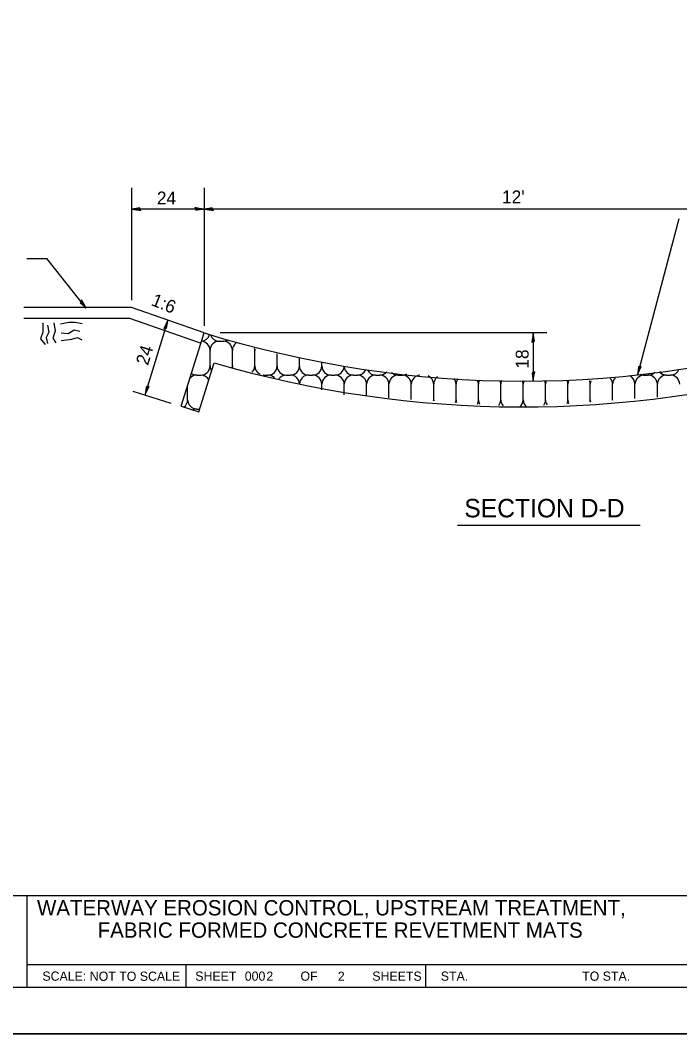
# Model space of a CAD drawing. Extents: x 0 to 2.83, y -0.09 to 1.83.
# Drawn here: x 1.725 to 2.321, y 0 to 0.917 of the extents above; entities that cross this region are included whole.
import ezdxf

# ---------------------------------------------------------------- set-up
doc = ezdxf.new("R2010")
doc.units = 0
for name, color, linetype in [('RD_Pr_Roadway_Dimensions', 7, 'Continuous'), ('RD_Pr_Roadway_Notes', 7, 'Continuous'), ('SH_General_Details', 7, 'Continuous'), ('SH_Printer_Plotting_Border', 7, 'Continuous')]:
    doc.layers.add(name, color=color, linetype=linetype)

msp = doc.modelspace()

# ---------------------------------------------------------------- linework, layer by layer
at = {"layer": 'RD_Pr_Roadway_Dimensions'}
for p, q in [((1.82595, 0.76515), (1.82595, 0.66344)), ((1.89147, 0.76515), (1.89147, 0.64018)), ((1.89147, 0.74591), (1.82595, 0.74591)), ((2.46372, 0.74591), (1.89147, 0.74591)), ((1.85871, 0.64543), (1.838, 0.57768)), ((2.20131, 0.63394), (1.90584, 0.63394)), ((2.18895, 0.63394), (2.18895, 0.59033)), ((1.82706, 0.58109), (1.86131, 0.57043))]:
    msp.add_line(p, q, dxfattribs=at)
for points in [[(1.8336, 0.7458), (1.83335, 0.74694), (1.83011, 0.74645), (1.82595, 0.74591), (1.83039, 0.7453), (1.83429, 0.74462), (1.8336, 0.7458), (1.83326, 0.74655), (1.82875, 0.7459), (1.83368, 0.74504), (1.83295, 0.74601), (1.83088, 0.74588), (1.83288, 0.74558)], [(1.88382, 0.74602), (1.88408, 0.74488), (1.88731, 0.74537), (1.89147, 0.74591), (1.88703, 0.74652), (1.88314, 0.7472), (1.88382, 0.74602), (1.88416, 0.74527), (1.88868, 0.74592), (1.88374, 0.74678), (1.88447, 0.74581), (1.88655, 0.74594), (1.88455, 0.74625)], [(1.89913, 0.7458), (1.89887, 0.74694), (1.89563, 0.74645), (1.89147, 0.74591), (1.89592, 0.7453), (1.89981, 0.74462), (1.89913, 0.7458), (1.89878, 0.74655), (1.89427, 0.7459), (1.8992, 0.74504), (1.89848, 0.74601), (1.8964, 0.74588), (1.8984, 0.74558)], [(1.85637, 0.63815), (1.85753, 0.63806), (1.85801, 0.6413), (1.85871, 0.64543), (1.85683, 0.64136), (1.85504, 0.63784), (1.85637, 0.63815), (1.85719, 0.63826), (1.85789, 0.64276), (1.85562, 0.6383), (1.85676, 0.63871), (1.85724, 0.64073), (1.85637, 0.63891)], [(2.18884, 0.62629), (2.18998, 0.62654), (2.18949, 0.62978), (2.18895, 0.63394), (2.18834, 0.6295), (2.18765, 0.62561), (2.18884, 0.62629), (2.18959, 0.62663), (2.18894, 0.63114), (2.18807, 0.62621), (2.18905, 0.62694), (2.18891, 0.62901), (2.18861, 0.62702)], [(2.18906, 0.59798), (2.18792, 0.59772), (2.18841, 0.59449), (2.18895, 0.59033), (2.18956, 0.59477), (2.19024, 0.59866), (2.18906, 0.59798), (2.1883, 0.59764), (2.18895, 0.59312), (2.18982, 0.59806), (2.18885, 0.59733), (2.18898, 0.59526), (2.18928, 0.59725)], [(1.84034, 0.58497), (1.83918, 0.58506), (1.8387, 0.58182), (1.838, 0.57768), (1.83988, 0.58175), (1.84167, 0.58528), (1.84034, 0.58497), (1.83952, 0.58486), (1.83882, 0.58035), (1.84109, 0.58482), (1.83995, 0.58441), (1.83947, 0.58239), (1.84034, 0.58421)]]:
    msp.add_lwpolyline(points, dxfattribs=at)
at = {"layer": 'RD_Pr_Roadway_Notes'}
for p, q in [((2.32058, 0.73694), (2.28311, 0.59591)), ((1.73121, 0.7011), (1.7494, 0.7011)), ((1.78488, 0.65638), (1.7494, 0.7011)), ((2.12062, 0.45999), (2.28561, 0.45999))]:
    msp.add_line(p, q, dxfattribs=at)
for points in [[(1.78021, 0.66244), (1.77947, 0.66153), (1.78187, 0.6593), (1.78488, 0.65638), (1.7826, 0.66023), (1.78071, 0.66371), (1.78021, 0.66244), (1.77983, 0.6617), (1.78315, 0.65857), (1.78076, 0.66297), (1.78045, 0.6618), (1.78184, 0.66026), (1.78084, 0.66201)], [(2.28518, 0.60328), (2.28401, 0.60332), (2.28366, 0.60007), (2.28311, 0.59591), (2.28484, 0.60005), (2.2865, 0.60363), (2.28518, 0.60328), (2.28436, 0.60314), (2.28383, 0.59861), (2.28594, 0.60316), (2.28481, 0.6027), (2.28441, 0.60067), (2.28521, 0.60252)]]:
    msp.add_lwpolyline(points, dxfattribs=at)
at = {"layer": 'SH_General_Details'}
for p, q in [((1.82595, 0.65693), (1.72853, 0.65693)), ((1.89147, 0.63394), (1.82595, 0.65693)), ((1.82426, 0.64693), (1.72853, 0.64693)), ((1.88817, 0.62451), (1.82426, 0.64693)), ((1.87081, 0.56748), (1.89147, 0.63394)), ((1.90512, 0.62641), (1.90867, 0.62641)), ((1.90512, 0.62641), (1.90867, 0.62641)), ((1.89678, 0.60406), (1.89678, 0.61808)), ((1.89678, 0.60406), (1.89678, 0.61808)), ((1.89678, 0.60406), (1.89678, 0.61808)), ((1.917, 0.60406), (1.917, 0.61808)), ((1.917, 0.60406), (1.917, 0.61808)), ((1.917, 0.60406), (1.917, 0.61808)), ((1.93722, 0.60406), (1.93722, 0.61808)), ((1.93722, 0.60406), (1.93722, 0.61808)), ((1.93722, 0.60406), (1.93722, 0.61808)), ((1.95743, 0.60406), (1.95743, 0.61491)), ((1.95743, 0.60406), (1.95743, 0.61491)), ((1.95743, 0.60406), (1.95743, 0.61491)), ((1.88672, 0.56253), (1.9005, 0.60684)), ((1.97765, 0.60406), (1.97765, 0.61104)), ((1.97765, 0.60406), (1.97765, 0.61104)), ((1.97765, 0.60406), (1.97765, 0.61104)), ((1.99787, 0.60406), (1.99787, 0.60716)), ((1.99787, 0.60406), (1.99787, 0.60716)), ((1.99787, 0.60406), (1.99787, 0.60716)), ((1.8849, 0.59573), (1.88845, 0.59573)), ((1.8849, 0.59573), (1.88845, 0.59573)), ((1.8849, 0.59573), (1.88845, 0.59573)), ((1.94555, 0.59573), (1.9491, 0.59573)), ((1.94555, 0.59573), (1.9491, 0.59573)), ((1.96577, 0.59573), (1.96932, 0.59573)), ((1.96577, 0.59573), (1.96932, 0.59573)), ((1.96577, 0.59573), (1.96932, 0.59573)), ((1.98598, 0.59573), (1.98953, 0.59573)), ((1.98598, 0.59573), (1.98953, 0.59573)), ((1.99787, 0.58254), (1.99787, 0.58739)), ((1.99787, 0.58254), (1.99787, 0.58739)), ((2.0062, 0.59573), (2.00975, 0.59573)), ((2.0062, 0.59573), (2.00975, 0.59573)), ((2.0062, 0.59573), (2.00975, 0.59573)), ((2.01808, 0.57794), (2.01808, 0.58739)), ((2.01808, 0.57794), (2.01808, 0.58739)), ((2.02642, 0.59573), (2.02997, 0.59573)), ((2.02642, 0.59573), (2.02997, 0.59573)), ((2.0383, 0.57653), (2.0383, 0.58739)), ((2.0383, 0.57653), (2.0383, 0.58739)), ((2.04663, 0.59573), (2.05018, 0.59573)), ((2.04663, 0.59573), (2.05018, 0.59573)), ((2.04663, 0.59573), (2.05018, 0.59573)), ((2.05852, 0.57512), (2.05852, 0.58739)), ((2.05852, 0.57512), (2.05852, 0.58739)), ((2.06685, 0.59573), (2.0704, 0.59573)), ((2.06685, 0.59573), (2.0704, 0.59573)), ((2.07873, 0.57371), (2.07873, 0.58739)), ((2.07873, 0.57371), (2.07873, 0.58739)), ((2.09895, 0.57338), (2.09895, 0.58739)), ((2.09895, 0.57338), (2.09895, 0.58739)), ((2.11917, 0.57338), (2.11917, 0.58739)), ((2.11917, 0.57338), (2.11917, 0.58739)), ((2.13938, 0.57338), (2.13938, 0.58739)), ((2.13938, 0.57338), (2.13938, 0.58739)), ((2.1596, 0.57338), (2.1596, 0.58739)), ((2.1596, 0.57338), (2.1596, 0.58739)), ((2.17982, 0.57338), (2.17982, 0.58739)), ((2.17982, 0.57338), (2.17982, 0.58739)), ((2.20003, 0.57338), (2.20003, 0.58739)), ((2.20003, 0.57338), (2.20003, 0.58739)), ((2.22025, 0.57338), (2.22025, 0.58739)), ((2.22025, 0.57338), (2.22025, 0.58739)), ((2.24047, 0.57338), (2.24047, 0.58739)), ((2.24047, 0.57338), (2.24047, 0.58739)), ((2.26068, 0.57338), (2.26068, 0.58739)), ((2.26068, 0.57338), (2.26068, 0.58739)), ((2.2809, 0.57444), (2.2809, 0.58739)), ((2.2809, 0.57444), (2.2809, 0.58739)), ((2.28923, 0.59573), (2.29278, 0.59573)), ((2.28923, 0.59573), (2.29278, 0.59573)), ((2.28923, 0.59573), (2.29278, 0.59573)), ((2.30112, 0.57589), (2.30112, 0.58739)), ((2.30112, 0.57589), (2.30112, 0.58739)), ((2.30945, 0.59573), (2.313, 0.59573)), ((2.30945, 0.59573), (2.313, 0.59573)), ((1.87657, 0.57338), (1.87657, 0.586)), ((1.87657, 0.57338), (1.87657, 0.586)), ((1.87081, 0.56748), (1.88672, 0.56253)), ((1.8849, 0.56504), (1.8875, 0.56504)), ((1.8849, 0.56504), (1.8875, 0.56504)), ((0.16666, 0.125), (2.79166, 0.125)), ((1.73118, 0.125), (1.73118, 0.04167)), ((1.73118, 0.0625), (2.37285, 0.0625)), ((1.87499, 0.0625), (1.87499, 0.04167)), ((2.09166, 0.0625), (2.09166, 0.04167)), ((2.83333, 0), (-0.00001, 0))]:
    msp.add_line(p, q, dxfattribs=at)
msp.add_lwpolyline([(0.16666, 1.79167), (2.79166, 1.79167), (2.79166, 0.04167), (0.16666, 0.04167)], close=True, dxfattribs=at)
for points in [[(1.74564, 0.64302), (1.74564, 0.63449), (1.7435, 0.62862), (1.74777, 0.62329)], [(1.75577, 0.64302), (1.75683, 0.63555), (1.7547, 0.62915), (1.75737, 0.62489)], [(1.76163, 0.64195), (1.7691, 0.64355), (1.77496, 0.64355), (1.78136, 0.64248)], [(1.7499, 0.64088), (1.75097, 0.63449), (1.74884, 0.62969), (1.7499, 0.62435)], [(1.76217, 0.63395), (1.76857, 0.63342), (1.7739, 0.63662), (1.77923, 0.63555)], [(1.76217, 0.62702), (1.77176, 0.62809), (1.7771, 0.62969), (1.78083, 0.62755)]]:
    msp.add_lwpolyline(points, dxfattribs=at)
for centre, radius, start, end in [((2.17887, 1.55807), 0.96779, 252.72472, 287.31483), ((1.88845, 0.61808), 0.00833, 0, 85.35223), ((1.88845, 0.63474), 0.00833, 274.76844, 343.54495), ((1.90512, 0.61808), 0.00833, 90, 180), ((1.90512, 0.63474), 0.00833, 198.16116, 270), ((1.90867, 0.63474), 0.00833, 270, 297.47925), ((1.90867, 0.61808), 0.00833, 0, 90), ((1.92533, 0.61808), 0.00833, 125.58708, 180), ((1.92888, 0.61808), 0.00833, 0, 10.95947), ((1.94555, 0.61808), 0.00833, 169.66948, 180), ((2.17887, 1.55807), 0.99112, 253.68822, 285.96516), ((1.8849, 0.60406), 0.00833, 234.58649, 270), ((1.88845, 0.60406), 0.00833, 270, 360), ((1.90512, 0.60406), 0.00833, 180, 213.82534), ((1.90867, 0.60406), 0.00833, 350.95274, 360), ((1.92533, 0.60406), 0.00833, 180, 189.42302), ((1.92888, 0.60406), 0.00833, 315.92494, 360), ((1.94555, 0.60406), 0.00833, 180, 246.1329), ((1.9491, 0.60406), 0.00833, 270, 360), ((1.96577, 0.60406), 0.00833, 180, 270), ((1.96932, 0.60406), 0.00833, 270, 360), ((1.98598, 0.60406), 0.00833, 180, 270), ((1.98953, 0.60406), 0.00833, 270, 360), ((2.0062, 0.60406), 0.00833, 180, 270), ((2.00975, 0.60406), 0.00833, 270, 354.74962), ((2.02642, 0.60406), 0.00833, 185.34454, 270), ((2.02997, 0.60406), 0.00833, 270, 334.40418), ((2.04663, 0.60406), 0.00833, 206.86994, 270), ((2.05018, 0.60406), 0.00833, 270, 319.24403), ((2.06685, 0.60406), 0.00833, 224.78055, 270), ((2.0704, 0.60406), 0.00833, 270, 300.32423), ((2.28923, 0.60406), 0.00833, 246.18859, 270), ((2.29278, 0.60406), 0.00833, 270, 315.78136), ((2.30945, 0.60406), 0.00833, 218.79452, 270), ((2.313, 0.60406), 0.00833, 270, 341.09771), ((1.8849, 0.58739), 0.00833, 90, 137.57967), ((1.88845, 0.58739), 0.00833, 29.26173, 90), ((1.94555, 0.60406), 0.00833, 265.83794, 270), ((1.94555, 0.58739), 0.00833, 90, 93.19734), ((1.9491, 0.58739), 0.00833, 44.42109, 90), ((1.96577, 0.58739), 0.00833, 90, 144.41063), ((1.96932, 0.58739), 0.00833, 1.32573, 90), ((1.98598, 0.58739), 0.00833, 90, 178.68189), ((1.98953, 0.58739), 0.00833, 0, 90), ((2.0062, 0.58739), 0.00833, 90, 180), ((2.00975, 0.58739), 0.00833, 0, 90), ((2.02642, 0.58739), 0.00833, 90, 180), ((2.02997, 0.58739), 0.00833, 0, 90), ((2.04663, 0.58739), 0.00833, 90, 180), ((2.05018, 0.58739), 0.00833, 0, 90), ((2.06685, 0.58739), 0.00833, 90, 180), ((2.0704, 0.58739), 0.00833, 0, 90), ((2.08707, 0.58739), 0.00833, 93.53862, 180), ((2.09062, 0.58739), 0.00833, 0, 65.64006), ((2.10728, 0.58739), 0.00833, 125.55082, 180), ((2.11083, 0.58739), 0.00833, 0, 39.93284), ((2.1275, 0.58739), 0.00833, 143.13254, 180), ((2.13105, 0.58739), 0.00833, 0, 23.09686), ((2.14772, 0.58739), 0.00833, 157.14501, 180), ((2.15127, 0.58739), 0.00833, 0, 22.85499), ((2.16793, 0.58739), 0.00833, 157.14501, 180), ((2.17148, 0.58739), 0.00833, 0, 22.85499), ((2.18815, 0.58739), 0.00833, 157.14501, 180), ((2.1917, 0.58739), 0.00833, 0, 22.85499), ((2.20837, 0.58739), 0.00833, 157.14501, 180), ((2.21192, 0.58739), 0.00833, 0, 22.85499), ((2.22858, 0.58739), 0.00833, 157.14501, 180), ((2.23213, 0.58739), 0.00833, 0, 22.85499), ((2.2488, 0.58739), 0.00833, 157.14501, 180), ((2.25235, 0.58739), 0.00833, 0, 38.96155), ((2.26902, 0.58739), 0.00833, 135.54671, 180), ((2.27257, 0.58739), 0.00833, 0, 66.46157), ((2.28923, 0.58739), 0.00833, 90, 180), ((2.29278, 0.58739), 0.00833, 0, 90), ((2.30945, 0.58739), 0.00833, 90, 180), ((2.313, 0.58739), 0.00833, 0, 90), ((1.86823, 0.57338), 0.00833, 306.97914, 360), ((1.8849, 0.57338), 0.00833, 180, 270), ((2.09062, 0.57338), 0.00833, 352.6541, 360), ((2.10728, 0.57338), 0.00833, 180, 187.41252), ((2.11083, 0.57338), 0.00833, 342.88883, 360), ((2.1275, 0.57338), 0.00833, 180, 197.48919), ((2.13105, 0.57338), 0.00833, 332.71356, 360), ((2.14772, 0.57338), 0.00833, 180, 208.32821), ((2.15127, 0.57338), 0.00833, 321.67913, 360), ((2.16793, 0.57338), 0.00833, 180, 220.68399), ((2.17148, 0.57338), 0.00833, 310.32196, 360), ((2.18815, 0.57338), 0.00833, 180, 225.70331), ((2.1917, 0.57338), 0.00833, 324.73971, 360), ((2.20837, 0.57338), 0.00833, 180, 213.52758), ((2.21192, 0.57338), 0.00833, 336.60755, 360), ((2.22858, 0.57338), 0.00833, 180, 202.6839), ((2.23213, 0.57338), 0.00833, 347.29871, 360), ((2.2488, 0.57338), 0.00833, 180, 192.49956), ((2.25235, 0.57338), 0.00833, 357.412, 360), ((2.26902, 0.57338), 0.00833, 180, 182.57969), ((1.8849, 0.55671), 0.00833, 90, 115.7038)]:
    msp.add_arc(centre, radius, start, end, dxfattribs=at)
at = {"layer": 'SH_Printer_Plotting_Border'}
msp.add_lwpolyline([(-0.00001, 0), (2.83333, 0), (2.83333, 1.83333), (-0.00001, 1.83333)], close=True, dxfattribs=at)

# ---------------------------------------------------------------- texts
at = {"layer": 'RD_Pr_Roadway_Dimensions'}
msp.add_text('24', height=0.011667, dxfattribs=at).set_placement((1.84875, 0.75008))
for s, rotation, p in [('24', 73, (1.84068, 0.60387)), ('18', 90, (2.18478, 0.6016))]:
    msp.add_text(s, height=0.011667, rotation=rotation, dxfattribs=at).set_placement(p)
at = {"layer": 'RD_Pr_Roadway_Notes'}
msp.add_text('1:6', height=0.011667, rotation=338.1707, dxfattribs=at).set_placement((1.84286, 0.65916))
msp.add_text('SECTION D-D', height=0.0166667, dxfattribs=at).set_placement((2.12662, 0.46705))
at = {"layer": 'SH_General_Details'}
for s, height, p in [("12'", 0.011667, (2.16075, 0.75105)), ('WATERWAY EROSION CONTROL, UPSTREAM TREATMENT,', 0.0138542, (1.74041, 0.107)), ('FABRIC FORMED CONCRETE REVETMENT MATS', 0.0138542, (1.79521, 0.08681)), ('SCALE:          ', 0.0083333, (1.74528, 0.04792)), ('NOT TO SCALE', 0.0083333, (1.78812, 0.04785)), ('SHEET', 0.008333, (1.88349, 0.04792)), ('000', 0.008333, (1.92821, 0.04792)), ('2', 0.00833, (1.9477, 0.04785)), ('OF', 0.008333, (1.97857, 0.04792)), ('2', 0.00833, (2.01232, 0.04785)), ('SHEETS', 0.008333, (2.0435, 0.04792)), ('STA.', 0.008333, (2.10541, 0.04792)), ('TO STA.', 0.008333, (2.23318, 0.04792))]:
    msp.add_text(s, height=height, dxfattribs=at).set_placement(p)

doc.saveas('drawing.dxf')
